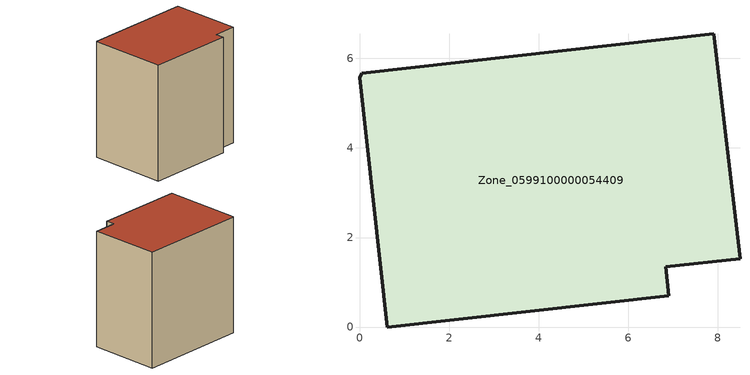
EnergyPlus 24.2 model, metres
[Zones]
Zone_0599100000054409
 floor ground (C_G): 0.05,5.67 7.91,6.55 8.5,1.53 6.84,1.35 6.91,0.7 0.62,0 0,5.57 z0
 wall outside (C_F): 6.91,0.7 6.84,1.35 8.5,1.53 7.91,6.55 0.05,5.67 0,5.57 0.62,0 6.91,0.7 z0:8.44
 roof outside (C_R): 8.5,1.53 7.91,6.55 0.05,5.67 0,5.57 0.62,0 6.91,0.7 6.84,1.35 z8.44
[BUILDING]
Pand.0599100000054409: North Axis=0; Terrain=City; Loads Convergence Tolerance Value=0.04; Temperature Convergence Tolerance Value=0.4; Solar Distribution=FullExterior; Maximum Number of Warmup Days=25; Minimum Number of Warmup Days=1
[Site:Location]
Rotterdam.The.Hague.AP_ZH_NLD Design_Conditions: Latitude=51.96; Longitude=4.45; Time Zone=1; Elevation=-4.5
[SITE:GROUNDTEMPERATURE:BUILDINGSURFACE]
18, 18, 18, 18, 18, 18, 18, 18, 18, 18, 18, 18
[MATERIAL] Thermal Absorptance=0.9; Solar Absorptance=0.7; Visible Absorptance=0.7
Name | Roughness | Thickness | Conductivity | Density | Specific Heat
G.TI.1946-1964 | MediumSmooth | 0.15 | 1 | 540 | 1210
F.TI.1946-1964 | Rough | 0.3 | 0.857143 | 1920 | 840
R.TI.1946-1964 | MediumRough | 0.2 | 0.277778 | 1500 | 1000
[CONSTRUCTION]
C_G: G.TI.1946-1964
C_F: F.TI.1946-1964
C_R: R.TI.1946-1964
[ZONE]
Zone_0599100000054409: Type=1; Multiplier=1; Ceiling Height=Autocalculate; Volume=Autocalculate; Floor Area=autocalculate; Part of Total Floor Area=Yes
[ZONEINFILTRATION:DESIGNFLOWRATE]
Infil_Zone_0599100000054409: Zone or ZoneList or Space or SpaceList=Zone_0599100000054409; Schedule=AlwaysOn; Design Flow Rate Calculation Method=Flow/Area; Flow Rate per Floor Area=0.003; Constant Term Coefficient=1; Temperature Term Coefficient=0; Velocity Term Coefficient=0; Velocity Squared Term Coefficient=0
[HVACTEMPLATE:ZONE:IDEALLOADSAIRSYSTEM]
Zone_0599100000054409: Maximum Heating Supply Air Temperature=50; Minimum Cooling Supply Air Temperature=13; Maximum Heating Supply Air Humidity Ratio=0.0156; Minimum Cooling Supply Air Humidity Ratio=0.0077; Heating Limit=NoLimit; Cooling Limit=NoLimit; Dehumidification Control Type=ConstantSensibleHeatRatio; Cooling Sensible Heat Ratio=0.7; Dehumidification Setpoint=60; Humidification Control Type=None; Humidification Setpoint=30; Outdoor Air Method=None; Outdoor Air Flow Rate per Person=0.00944; Outdoor Air Flow Rate per Zone Floor Area=0; Outdoor Air Flow Rate per Zone=0; Demand Controlled Ventilation Type=None; Outdoor Air Economizer Type=NoEconomizer; Heat Recovery Type=None; Sensible Heat Recovery Effectiveness=0.7; Latent Heat Recovery Effectiveness=0.65
[ZONECONTROL:THERMOSTAT]
ThermostatControl_Zone_0599100000054409: Zone or ZoneList=Zone_0599100000054409; Control Type Schedule=DualSetpointControlType; Control 1=Thermostat_Zone_0599100000054409; Temperature Difference Between Cutout And Setpoint=0
[THERMOSTATSETPOINT:DUALSETPOINT]
Thermostat_Zone_0599100000054409: Heating Setpoint Temperature Schedule=HeatingSetpoint_Zone_0599100000054409; Cooling Setpoint Temperature Schedule=CoolingSetpoint_Zone_0599100000054409
[SCHEDULE:COMPACT]
HeatingSetpoint_Zone_0599100000054409: Through: 12/31, For: AllDays, Until: 24:00, 21
CoolingSetpoint_Zone_0599100000054409: Through: 12/31, For: AllDays, Until: 24:00, 24
DualSetpointControlType: Through: 12/31, For: AllDays, Until: 24:00, 4
AlwaysOn: Through: 12/31, For: AllDays, Until: 24:00, 1
